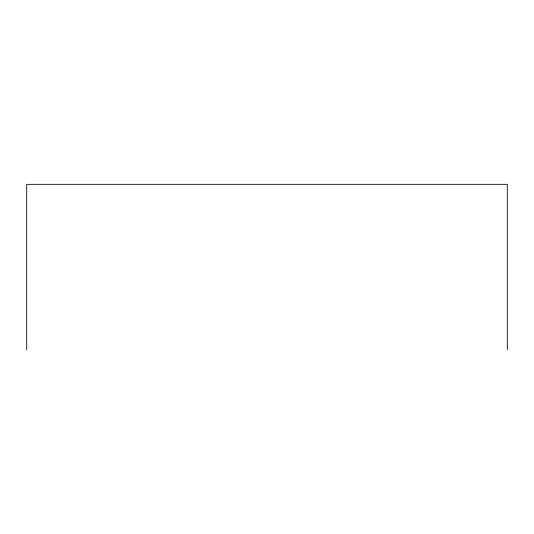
<?xml version="1.0" encoding="UTF-8"?>
<svg xmlns="http://www.w3.org/2000/svg" width="534" height="534" viewBox="0 0 534 534"><rect width="100%" height="100%" fill="white"/><g stroke="black" fill="none" stroke-linecap="round" stroke-linejoin="round"><path stroke-width="0.8" d="M507.3 349.67L507.3 184.33L26.7 184.33L26.7 349.67"/></g></svg>
